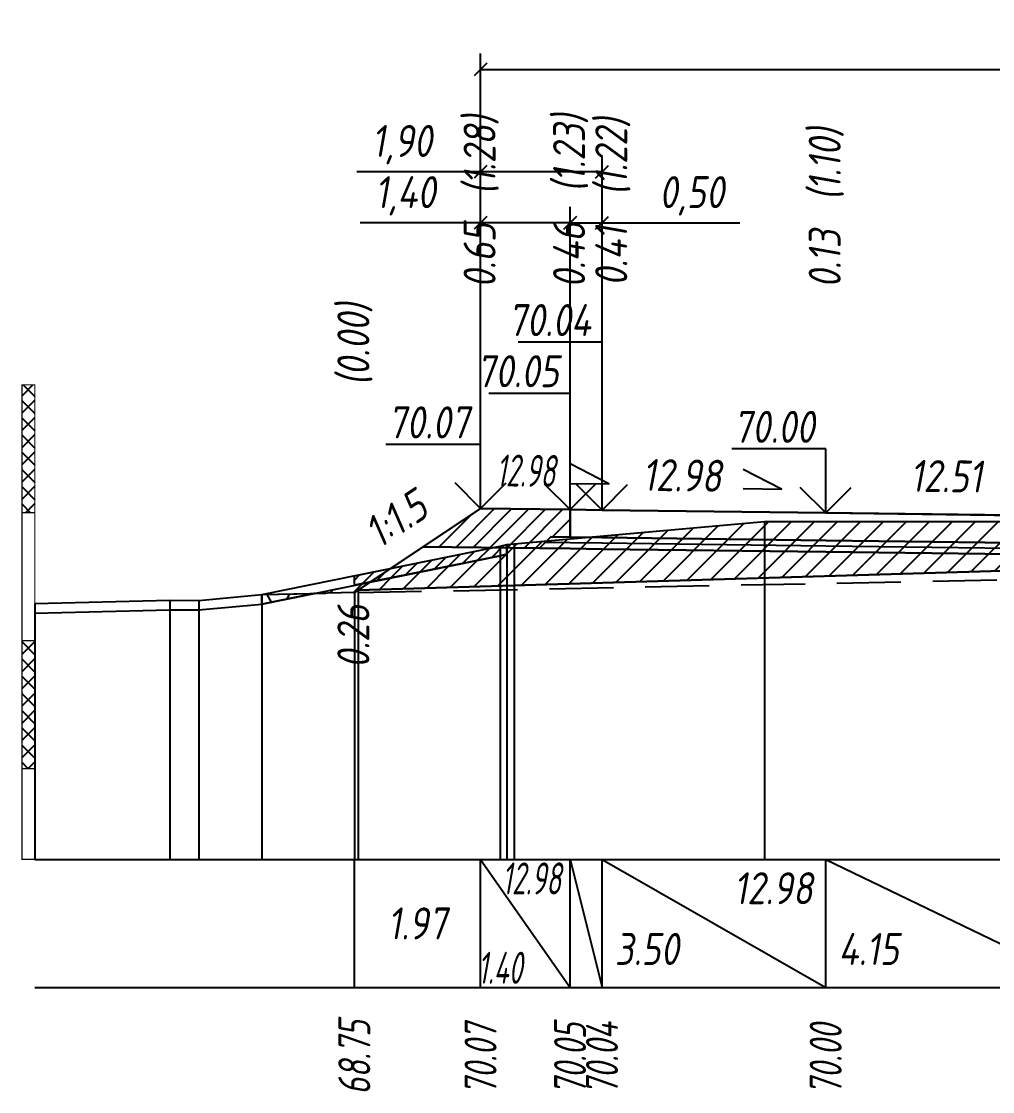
# Model space of a CAD drawing. Extents: x -717 to 1451, y -133302 to 233.
# Drawn here: x 78.9 to 154.9, y -6732.2 to -6648.5 of the extents above; entities that cross this region are included whole.
import ezdxf
from ezdxf.enums import TextEntityAlignment as Align

# ---------------------------------------------------------------- set-up
doc = ezdxf.new("R2010")
doc.units = 0
doc.linetypes.add('штриховая', pattern=[0.75, 0.5, -0.25])
for name, color, linetype in [('Интерполированный поперечник', 2, 'Continuous'), ('Код_514', 1, 'Continuous'), ('Контур_0', 7, 'Continuous'), ('Контур_2521', 7, 'Continuous'), ('Контур_2564', 7, 'Continuous'), ('Контур_2660', 7, 'Continuous'), ('Контур_2665', 7, 'Continuous'), ('Контур_400', 7, 'Continuous'), ('Контур_508', 7, 'Continuous'), ('Контур_512', 7, 'Continuous'), ('Контур_513', 7, 'Continuous'), ('Контур_818', 7, 'Continuous'), ('Красный поперечник', 1, 'Continuous'), ('Линейка абсолютных высот', 7, 'Continuous'), ('Объём_2501', 7, 'Continuous'), ('Объём_2564', 7, 'Continuous'), ('Объём_2650', 7, 'Continuous'), ('Объём_2660', 7, 'Continuous'), ('Объём_2661', 7, 'Continuous'), ('Объём_2665', 7, 'Continuous'), ('Объём_2666', 7, 'Continuous'), ('Объём_2667', 7, 'Continuous'), ('Объём_2668', 7, 'Continuous'), ('Объём_2669', 7, 'Continuous'), ('Объём_2675', 7, 'Continuous'), ('Откосы', 7, 'Continuous'), ('Отметки покрытия', 7, 'Continuous'), ('Рабочие отметки', 7, 'Continuous'), ('Рабочие отметки доп.', 7, 'Continuous'), ('Таблица', 7, 'Continuous'), ('Уклоны проезжей части', 7, 'Continuous'), ('Черный поперечник', 3, 'Continuous')]:
    doc.layers.add(name, color=color, linetype=linetype)
for name, color, linetype, true_color in [('Контур_2540', 2, 'Continuous', 0xffff00), ('Контур_2560', 2, 'Continuous', 0xffff00), ('Контур_2561', 7, 'Continuous', 0xff8040), ('Контур_2562', 3, 'Continuous', 0x00ff00), ('Контур_2563', 7, 'Continuous', 0xff8000), ('Контур_2570', 7, 'Continuous', 0x80ff00), ('Контур_2736', 4, 'Continuous', 0x00ffff), ('Контур_2737', 4, 'Continuous', 0x00ffff), ('Контур_2738', 4, 'Continuous', 0x00ffff), ('Контур_2739', 4, 'Continuous', 0x00ffff), ('Контур_2741', 4, 'Continuous', 0x00ffff), ('Контур_2742', 4, 'Continuous', 0x00ffff), ('Контур_2743', 4, 'Continuous', 0x00ffff), ('Контур_2744', 7, 'Continuous', 0xa4ffff), ('Контур_2745', 7, 'Continuous', 0xa4ffff), ('Контур_2747', 4, 'Continuous', 0x00ffff), ('Контур_2748', 4, 'Continuous', 0x00ffff), ('Контур_2749', 4, 'Continuous', 0x00ffff), ('Контур_2750', 4, 'Continuous', 0x00ffff), ('Контур_2751', 4, 'Continuous', 0x00ffff), ('Контур_2752', 4, 'Continuous', 0x00ffff), ('Контур_402', 7, 'Continuous', 0xff6464), ('Контур_703', 4, 'Continuous', 0x00ffff), ('Контур_705', 4, 'Continuous', 0x00ffff), ('Контур_707', 4, 'Continuous', 0x00ffff), ('Контур_720', 131, 'Continuous', 0xaaffff), ('Объём_2500', 7, 'Continuous', 0xc0c0c0), ('Объём_2520', 7, 'Continuous', 0x80ffff), ('Объём_2540', 2, 'Continuous', 0xffff00), ('Объём_2560', 2, 'Continuous', 0xffff00), ('Объём_2561', 7, 'Continuous', 0xff8040), ('Объём_2562', 3, 'Continuous', 0x00ff00), ('Объём_2563', 7, 'Continuous', 0xff8000), ('Объём_2570', 7, 'Continuous', 0x80ff00), ('Объём_2580', 3, 'Continuous', 0x00ff00), ('Объём_2600', 7, 'Continuous', 0x808000)]:
    doc.layers.add(name, color=color, linetype=linetype, true_color=true_color)
doc.styles.get("Standard").update_dxf_attribs({"font": 'txt', "height": 2.5})
doc.styles.add('М', font='romand.shx', dxfattribs={"width": 0.8, "oblique": 10, "height": 2.5})
doc.dimstyles.new('ISO-25', dxfattribs={"dimtxt": 2.5, "dimasz": 2.5, "dimexe": 1.25, "dimexo": 0.625, "dimtad": 1, "dimtxsty": 'Standard', "dimcen": 2.5, "dimadec": 0, "dimazin": 0, "dimtfac": 1, "dimtmove": 0, "dimatfit": 3, "dimfxl": 1, "dimarcsym": 0})

# ---------------------------------------------------------------- blocks, each defined once
blk = doc.blocks.new('_Oblique')
at = {"color": 0, "linetype": 'ByBlock', "lineweight": -2}
blk.add_line((-0.5, -0.5), (0.5, 0.5), dxfattribs=at)
blk = doc.blocks.new('*D138')
at = {"color": 0, "lineweight": -2, "transparency": 16777216}
for p, q in [((114.875, -6685.995), (114.875, -6662.981)), ((121.875, -6686.086), (121.875, -6662.981)), ((114.875, -6664.231), (105.447, -6664.231)), ((121.875, -6664.231), (114.875, -6664.231))]:
    blk.add_line(p, q, dxfattribs=at)
at = {"layer": 'Defpoints', "color": 0, "transparency": 16777216}
for p in [(121.875, -6664.231), (114.875, -6686.62), (121.875, -6686.711)]:
    blk.add_point(p, dxfattribs=at)
at = {"color": 0, "lineweight": -2, "transparency": 16777216, "rotation": 180}
blk.add_blockref('_Oblique', (114.875, -6664.231), dxfattribs=at)
at = {"color": 0, "lineweight": -2, "transparency": 16777216}
blk.add_blockref('_Oblique', (121.875, -6664.231), dxfattribs=at)
at = {"color": 0, "transparency": 16777216, "insert": (108.987, -6662.117), "char_height": 2.5, "width": 8.75, "attachment_point": 5, "style": 'М'}
blk.add_mtext('1,40', dxfattribs=at)
blk = doc.blocks.new('*D140')
at = {"color": 0, "lineweight": -2, "transparency": 16777216}
for p, q in [((121.875, -6686.086), (121.875, -6662.981)), ((124.375, -6686.119), (124.375, -6662.981)), ((121.875, -6664.231), (124.375, -6664.231)), ((124.375, -6664.231), (135.163, -6664.231))]:
    blk.add_line(p, q, dxfattribs=at)
at = {"layer": 'Defpoints', "color": 0, "transparency": 16777216}
for p in [(124.375, -6664.231), (121.875, -6686.711), (124.375, -6686.744)]:
    blk.add_point(p, dxfattribs=at)
at = {"color": 0, "lineweight": -2, "transparency": 16777216, "rotation": 180}
blk.add_blockref('_Oblique', (121.875, -6664.231), dxfattribs=at)
at = {"color": 0, "lineweight": -2, "transparency": 16777216}
blk.add_blockref('_Oblique', (124.375, -6664.231), dxfattribs=at)
at = {"color": 0, "transparency": 16777216, "insert": (131.401, -6662.117), "char_height": 2.5, "width": 9.16667, "attachment_point": 5, "style": 'М'}
blk.add_mtext('0,50', dxfattribs=at)
blk = doc.blocks.new('*D143')
at = {"color": 0, "lineweight": -2, "transparency": 16777216}
for p, q in [((114.875, -6685.995), (114.875, -6658.981)), ((124.375, -6686.119), (124.375, -6658.981)), ((114.875, -6660.231), (105.186, -6660.231)), ((124.375, -6660.231), (114.875, -6660.231))]:
    blk.add_line(p, q, dxfattribs=at)
at = {"layer": 'Defpoints', "color": 0, "transparency": 16777216}
for p in [(124.375, -6660.231), (114.875, -6686.62), (124.375, -6686.744)]:
    blk.add_point(p, dxfattribs=at)
at = {"color": 0, "lineweight": -2, "transparency": 16777216, "rotation": 180}
blk.add_blockref('_Oblique', (114.875, -6660.231), dxfattribs=at)
at = {"color": 0, "lineweight": -2, "transparency": 16777216}
blk.add_blockref('_Oblique', (124.375, -6660.231), dxfattribs=at)
at = {"color": 0, "transparency": 16777216, "insert": (108.726, -6658.117), "char_height": 2.5, "width": 8.75, "attachment_point": 5, "style": 'М'}
blk.add_mtext('1,90', dxfattribs=at)
blk = doc.blocks.new('*D144')
at = {"color": 0, "lineweight": -2, "transparency": 16777216}
for p, q in [((114.875, -6685.995), (114.875, -6650.981)), ((210.375, -6687.949), (210.375, -6650.981)), ((114.875, -6652.231), (210.375, -6652.231))]:
    blk.add_line(p, q, dxfattribs=at)
at = {"layer": 'Defpoints', "color": 0, "transparency": 16777216}
for p in [(210.375, -6652.231), (114.875, -6686.62), (210.375, -6688.574)]:
    blk.add_point(p, dxfattribs=at)
at = {"color": 0, "lineweight": -2, "transparency": 16777216, "rotation": 180}
blk.add_blockref('_Oblique', (114.875, -6652.231), dxfattribs=at)
at = {"color": 0, "lineweight": -2, "transparency": 16777216}
blk.add_blockref('_Oblique', (210.375, -6652.231), dxfattribs=at)
at = {"color": 0, "transparency": 16777216, "insert": (162.625, -6650.117), "char_height": 2.5, "width": 10.41667, "attachment_point": 5, "style": 'М'}
blk.add_mtext('19,10', dxfattribs=at)

msp = doc.modelspace()

# ---------------------------------------------------------------- hatches: boundary and pattern name
at = {"layer": 'Линейка абсолютных высот'}
h = msp.add_hatch(dxfattribs=at)
h.set_pattern_fill('ANSI37', scale=0.3, style=0)
h.paths.add_polyline_path([(80, -6686.894), (80, -6676.894), (79, -6676.894), (79, -6686.894)])
h = msp.add_hatch(dxfattribs=at)
h.set_pattern_fill('ANSI37', scale=0.3, style=0)
h.paths.add_polyline_path([(80, -6706.894), (80, -6696.894), (79, -6696.894), (79, -6706.894)])
at = {"layer": 'Объём_2563'}
h = msp.add_hatch(dxfattribs=at)
h.set_pattern_fill('ANSI31', color=256, scale=0.3)
h.paths.add_polyline_path([(120.375, -6688.779), (121.875, -6688.799), (121.875, -6686.649), (114.875, -6686.558), (110.387, -6689.55), (119.486, -6689.668)])
at = {"layer": 'Объём_2570'}
h = msp.add_hatch(dxfattribs=at)
h.set_pattern_fill('ANSI31', color=256, scale=0.2)
h.paths.add_polyline_path([(116.923, -6690.138), (116.419, -6690.253), (105, -6692.568), (105, -6691.818), (116.419, -6689.503), (116.923, -6689.388)])
at = {"layer": 'Объём_2600'}
h = msp.add_hatch(dxfattribs=at)
h.set_pattern_fill('ANSI31', color=6, scale=0.4)
h.paths.add_polyline_path([(101.868, -6693.203), (116.419, -6690.253), (116.923, -6690.138), (116.923, -6689.388), (137.093, -6687.58), (162.625, -6687.569), (162.625, -6691.218), (105.305, -6692.938), (105, -6693.141)])
h = msp.add_hatch(dxfattribs=at)
h.set_pattern_fill('HONEY', color=5, scale=0.3)
h.paths.add_polyline_path([(97.768, -6694.034), (97.768, -6693.284), (101.868, -6693.203)])

# ---------------------------------------------------------------- linework, layer by layer
at = {"layer": 'Интерполированный поперечник', "linetype": 'штриховая', "ltscale": 10, "flags": 128}
msp.add_lwpolyline([(97.768, -6693.284), (223.884, -6690.783)], dxfattribs=at)
at = {"layer": 'Код_514'}
for p, q in [((105, -6724), (105, -6714)), ((114.875, -6724), (114.875, -6714)), ((114.875, -6714), (121.875, -6724)), ((121.875, -6724), (121.875, -6714)), ((121.875, -6714), (124.375, -6724)), ((124.375, -6724), (124.375, -6714)), ((124.375, -6714), (141.875, -6724)), ((141.875, -6724), (141.875, -6714)), ((141.875, -6714), (162.625, -6724))]:
    msp.add_line(p, q, dxfattribs=at)
at = {"layer": 'Контур_0', "flags": 128}
for points in [[(114.875, -6686.558), (105, -6693.141), (105, -6693.141), (105, -6693.141), (105, -6693.141), (105, -6693.141), (105, -6693.141), (105, -6693.141), (105, -6693.141), (105, -6693.141), (105, -6693.141), (105, -6693.141), (105, -6693.141), (105, -6693.141), (105, -6693.141), (105, -6693.141)], [(114.875, -6686.558), (105, -6693.141), (105, -6693.141), (105, -6693.141), (105, -6693.141), (105, -6693.141), (105, -6693.141), (105, -6693.141), (105, -6693.141), (105, -6693.141), (105, -6693.141), (105, -6693.141), (105, -6693.141), (105, -6693.141), (105, -6693.141), (105, -6693.141), (105, -6693.141), (105, -6693.141), (105, -6693.141), (105, -6693.141), (105, -6693.141), (105, -6693.141), (105, -6693.141), (105, -6693.141), (105, -6693.141), (105, -6693.141), (105, -6693.141), (105, -6693.141), (105, -6693.141), (105, -6693.141)], [(114.875, -6686.558), (114.875, -6686.558)], [(162.625, -6687.168), (141.875, -6686.908), (124.375, -6686.681), (124.375, -6686.681), (124.375, -6686.681), (124.375, -6686.681), (124.375, -6686.681), (121.875, -6686.649), (121.875, -6688.799), (124.375, -6688.831), (124.375, -6688.831), (124.375, -6688.831), (124.375, -6688.831), (124.375, -6688.831), (124.375, -6688.831), (141.875, -6689.058), (162.625, -6689.318), (162.625, -6687.168)], [(110.387, -6689.55), (119.486, -6689.668), (120.375, -6688.779), (121.875, -6688.799)], [(162.625, -6689.318), (141.875, -6689.058), (124.375, -6688.831), (124.375, -6688.831), (124.375, -6688.831), (124.375, -6688.831), (124.375, -6688.831), (124.375, -6688.831), (121.875, -6688.799), (120.375, -6688.779), (119.486, -6689.668), (121.875, -6689.699), (124.375, -6689.731), (124.375, -6689.731), (124.375, -6689.731), (124.375, -6689.731), (124.375, -6689.731), (124.375, -6689.731), (141.875, -6689.958), (162.625, -6690.218), (162.625, -6689.318)]]:
    msp.add_lwpolyline(points, dxfattribs=at)
at = {"layer": 'Контур_2521', "color": 250, "flags": 128}
msp.add_lwpolyline([(162.625, -6689.768), (141.875, -6689.508), (124.375, -6689.281), (124.375, -6689.281), (124.375, -6689.281), (124.375, -6689.281), (124.375, -6689.281), (124.375, -6689.281), (121.875, -6689.249), (119.93, -6689.224)], dxfattribs=at)
at = {"layer": 'Контур_2540', "flags": 128}
msp.add_lwpolyline([(141.875, -6689.958), (124.375, -6689.731), (121.875, -6689.699), (119.486, -6689.668), (110.387, -6689.55), (105.305, -6692.938), (162.625, -6691.218), (162.625, -6690.218), (141.875, -6689.958)], dxfattribs=at)
at = {"layer": 'Контур_2560', "flags": 128}
msp.add_lwpolyline([(114.875, -6686.558), (114.875, -6686.558), (114.875, -6686.558), (121.875, -6686.649)], dxfattribs=at)
at = {"layer": 'Контур_2561', "flags": 128}
msp.add_lwpolyline([(121.875, -6686.649), (121.875, -6686.649), (114.875, -6686.558), (114.875, -6686.558), (121.875, -6686.649)], dxfattribs=at)
at = {"layer": 'Контур_2562', "flags": 128}
msp.add_lwpolyline([(114.875, -6686.558), (114.875, -6686.558), (114.875, -6686.558), (114.875, -6686.558), (114.875, -6686.558)], dxfattribs=at)
at = {"layer": 'Контур_2563', "flags": 128}
msp.add_lwpolyline([(120.375, -6688.779), (121.875, -6688.799), (121.875, -6686.649), (114.875, -6686.558), (110.387, -6689.55), (119.486, -6689.668), (120.375, -6688.779)], dxfattribs=at)
at = {"layer": 'Контур_2564', "flags": 128}
msp.add_lwpolyline([(114.875, -6686.558), (121.875, -6686.649)], dxfattribs=at)
at = {"layer": 'Контур_2570', "flags": 128}
msp.add_lwpolyline([(80, -6694.75), (90.552, -6694.488), (92.824, -6694.492), (97.768, -6694.034), (97.768, -6694.034), (116.419, -6690.253), (116.923, -6690.138), (116.923, -6689.388), (117.513, -6689.331), (137.093, -6687.58), (162.616, -6687.569), (163.064, -6687.568), (189.208, -6688.095), (207.878, -6688.987), (208.014, -6688.992), (208.014, -6689.742), (209.826, -6689.952), (223.163, -6691.48), (223.884, -6691.533), (223.884, -6691.533), (224.332, -6691.467), (241.756, -6688.937), (247.178, -6689.083)], dxfattribs=at)
at = {"layer": 'Контур_2660', "flags": 128}
msp.add_lwpolyline([(105.305, -6692.938), (162.625, -6691.218)], dxfattribs=at)
at = {"layer": 'Контур_2665', "flags": 128}
msp.add_lwpolyline([(114.875, -6686.558), (114.875, -6686.558)], dxfattribs=at)
at = {"layer": 'Контур_2736', "flags": 128}
msp.add_lwpolyline([(114.875, -6686.558), (105, -6693.141)], dxfattribs=at)
at = {"layer": 'Контур_2737', "flags": 128}
msp.add_lwpolyline([(105, -6693.141), (105, -6693.141)], dxfattribs=at)
at = {"layer": 'Контур_2738', "flags": 128}
msp.add_lwpolyline([(105, -6693.141), (105, -6693.141)], dxfattribs=at)
at = {"layer": 'Контур_2739', "flags": 128}
msp.add_lwpolyline([(105, -6693.141), (105, -6693.141)], dxfattribs=at)
at = {"layer": 'Контур_2741', "flags": 128}
msp.add_lwpolyline([(105, -6693.141), (105, -6693.141)], dxfattribs=at)
at = {"layer": 'Контур_2742', "flags": 128}
msp.add_lwpolyline([(105, -6693.141), (105, -6693.141)], dxfattribs=at)
at = {"layer": 'Контур_2743', "flags": 128}
msp.add_lwpolyline([(105, -6693.141), (105, -6693.141)], dxfattribs=at)
at = {"layer": 'Контур_2744', "flags": 128}
msp.add_lwpolyline([(105, -6693.141), (105, -6693.141)], dxfattribs=at)
msp.add_lwpolyline([(105, -6693.141), (105, -6693.141)], dxfattribs=at)
msp.add_lwpolyline([(105, -6693.141), (105, -6693.141)], dxfattribs=at)
msp.add_lwpolyline([(105, -6693.141), (105, -6693.141)], dxfattribs=at)
msp.add_lwpolyline([(105, -6693.141), (105, -6693.141)], dxfattribs=at)
msp.add_lwpolyline([(105, -6693.141), (105, -6693.141)], dxfattribs=at)
at = {"layer": 'Контур_2745', "flags": 128}
msp.add_lwpolyline([(105, -6693.141), (105, -6693.141)], dxfattribs=at)
msp.add_lwpolyline([(105, -6693.141), (105, -6693.141)], dxfattribs=at)
msp.add_lwpolyline([(105, -6693.141), (105, -6693.141)], dxfattribs=at)
msp.add_lwpolyline([(105, -6693.141), (105, -6693.141)], dxfattribs=at)
msp.add_lwpolyline([(105, -6693.141), (105, -6693.141)], dxfattribs=at)
msp.add_lwpolyline([(105, -6693.141), (105, -6693.141)], dxfattribs=at)
at = {"layer": 'Контур_2747', "flags": 128}
msp.add_lwpolyline([(105, -6693.141), (105, -6693.141)], dxfattribs=at)
at = {"layer": 'Контур_2748', "flags": 128}
msp.add_lwpolyline([(105, -6693.141), (105, -6693.141)], dxfattribs=at)
at = {"layer": 'Контур_2749', "flags": 128}
msp.add_lwpolyline([(105, -6693.141), (105, -6693.141)], dxfattribs=at)
at = {"layer": 'Контур_2750', "flags": 128}
msp.add_lwpolyline([(105, -6693.141), (105, -6693.141)], dxfattribs=at)
at = {"layer": 'Контур_2751', "flags": 128}
msp.add_lwpolyline([(105, -6693.141), (105, -6693.141)], dxfattribs=at)
at = {"layer": 'Контур_2752', "flags": 128}
msp.add_lwpolyline([(105, -6693.141), (105, -6693.141)], dxfattribs=at)
at = {"layer": 'Контур_400', "flags": 128}
msp.add_lwpolyline([(121.875, -6686.649), (124.375, -6686.681), (124.375, -6686.681), (124.375, -6686.681), (124.375, -6686.681), (124.375, -6686.681), (124.375, -6686.681), (141.875, -6686.908), (162.625, -6687.168)], dxfattribs=at)
at = {"layer": 'Контур_402', "flags": 128}
msp.add_lwpolyline([(105.305, -6692.938), (162.625, -6691.218), (214.987, -6692.789)], dxfattribs=at)
at = {"layer": 'Контур_508', "flags": 128}
msp.add_lwpolyline([(105, -6693.141), (105.305, -6692.938), (162.625, -6691.218), (214.987, -6692.789), (216.703, -6693.932), (217.005, -6693.932), (219.005, -6693.932), (219.308, -6693.932), (222.178, -6692.019)], dxfattribs=at)
at = {"layer": 'Контур_512', "flags": 128}
msp.add_lwpolyline([(105, -6693.141), (105.305, -6692.938), (162.625, -6691.218), (214.987, -6692.789), (216.703, -6693.932), (217.005, -6693.932), (219.005, -6693.932), (219.308, -6693.932), (222.178, -6692.019)], dxfattribs=at)
at = {"layer": 'Контур_513', "flags": 128}
msp.add_lwpolyline([(105, -6693.141), (105.305, -6692.938), (162.625, -6691.218), (214.987, -6692.789), (216.703, -6693.932), (217.005, -6693.932), (219.005, -6693.932), (219.308, -6693.932), (222.178, -6692.019)], dxfattribs=at)
at = {"layer": 'Контур_703', "flags": 128}
for points in [[(114.875, -6686.558), (105, -6693.141)], [(105, -6693.141), (105, -6693.141)]]:
    msp.add_lwpolyline(points, dxfattribs=at)
at = {"layer": 'Контур_705', "flags": 128}
msp.add_lwpolyline([(105, -6693.141), (105, -6693.141)], dxfattribs=at)
at = {"layer": 'Контур_707', "flags": 128}
msp.add_lwpolyline([(105, -6693.141), (105, -6693.141)], dxfattribs=at)
at = {"layer": 'Контур_720', "flags": 128}
msp.add_lwpolyline([(105, -6693.141), (105, -6693.141)], dxfattribs=at)
at = {"layer": 'Контур_818', "flags": 128}
msp.add_lwpolyline([(105, -6692.568), (116.419, -6690.253), (116.923, -6690.138), (116.923, -6689.388), (117.513, -6689.331), (137.093, -6687.58), (162.616, -6687.569), (163.064, -6687.568), (189.208, -6688.095), (207.878, -6688.987), (208.014, -6688.992), (208.014, -6689.742), (209.826, -6689.952), (222.178, -6691.367)], dxfattribs=at)
at = {"layer": 'Красный поперечник'}
for p, q in [((105, -6693.141), (114.875, -6686.558)), ((114.875, -6686.558), (121.875, -6686.649)), ((121.875, -6686.649), (124.375, -6686.681)), ((124.375, -6686.681), (141.875, -6686.908)), ((141.875, -6686.908), (162.625, -6687.168)), ((105.305, -6692.938), (105.305, -6714)), ((105, -6693.141), (105, -6714))]:
    msp.add_line(p, q, dxfattribs=at)
at = {"layer": 'Линейка абсолютных высот', "color": 7, "const_width": 0.1, "flags": 128}
for points in [[(80, -6686.894), (80, -6676.894), (79, -6676.894), (79, -6686.894), (80, -6686.894)], [(80, -6696.894), (80, -6686.894), (79, -6686.894), (79, -6696.894), (80, -6696.894)], [(80, -6706.894), (80, -6696.894), (79, -6696.894), (79, -6706.894), (80, -6706.894)], [(80, -6714), (80, -6706.894), (79, -6706.894), (79, -6714), (80, -6714)]]:
    msp.add_lwpolyline(points, dxfattribs=at)
at = {"layer": 'Объём_2500', "flags": 128}
msp.add_lwpolyline([(162.625, -6687.168), (141.875, -6686.908), (124.375, -6686.681), (124.375, -6686.681), (124.375, -6686.681), (124.375, -6686.681), (124.375, -6686.681), (121.875, -6686.649), (121.875, -6688.799), (124.375, -6688.831), (124.375, -6688.831), (124.375, -6688.831), (124.375, -6688.831), (124.375, -6688.831), (124.375, -6688.831), (141.875, -6689.058), (162.625, -6689.318), (162.625, -6687.168)], dxfattribs=at)
at = {"layer": 'Объём_2501', "flags": 128}
msp.add_lwpolyline([(121.875, -6686.649), (124.375, -6686.681), (124.375, -6686.681), (124.375, -6686.681), (124.375, -6686.681), (124.375, -6686.681), (124.375, -6686.681), (141.875, -6686.908), (162.625, -6687.168)], dxfattribs=at)
at = {"layer": 'Объём_2520', "color": 250, "flags": 128}
msp.add_lwpolyline([(162.625, -6689.318), (141.875, -6689.058), (124.375, -6688.831), (124.375, -6688.831), (124.375, -6688.831), (124.375, -6688.831), (124.375, -6688.831), (124.375, -6688.831), (121.875, -6688.799), (120.375, -6688.779), (119.486, -6689.668), (121.875, -6689.699), (124.375, -6689.731), (124.375, -6689.731), (124.375, -6689.731), (124.375, -6689.731), (124.375, -6689.731), (124.375, -6689.731), (141.875, -6689.958), (162.625, -6690.218), (162.625, -6689.318)], dxfattribs=at)
at = {"layer": 'Объём_2540', "flags": 128}
msp.add_lwpolyline([(141.875, -6689.958), (124.375, -6689.731), (121.875, -6689.699), (119.486, -6689.668), (110.387, -6689.55), (105.305, -6692.938), (162.625, -6691.218), (162.625, -6690.218), (141.875, -6689.958)], dxfattribs=at)
at = {"layer": 'Объём_2560', "flags": 128}
msp.add_lwpolyline([(114.875, -6686.558), (114.875, -6686.558), (114.875, -6686.558), (121.875, -6686.649)], dxfattribs=at)
at = {"layer": 'Объём_2561', "flags": 128}
msp.add_lwpolyline([(121.875, -6686.649), (121.875, -6686.649), (114.875, -6686.558), (114.875, -6686.558), (121.875, -6686.649)], dxfattribs=at)
at = {"layer": 'Объём_2562', "flags": 128}
msp.add_lwpolyline([(114.875, -6686.558), (114.875, -6686.558), (114.875, -6686.558), (114.875, -6686.558), (114.875, -6686.558)], dxfattribs=at)
at = {"layer": 'Объём_2563', "color": 250, "flags": 128}
msp.add_lwpolyline([(120.375, -6688.779), (121.875, -6688.799), (121.875, -6686.649), (114.875, -6686.558), (110.387, -6689.55), (119.486, -6689.668), (120.375, -6688.779)], dxfattribs=at)
at = {"layer": 'Объём_2564', "flags": 128}
msp.add_lwpolyline([(114.875, -6686.558), (121.875, -6686.649)], dxfattribs=at)
at = {"layer": 'Объём_2570', "flags": 128}
msp.add_lwpolyline([(116.923, -6690.138), (116.419, -6690.253), (105, -6692.568), (105, -6691.818), (116.419, -6689.503), (116.923, -6689.388), (116.923, -6690.138), (116.923, -6690.138)], dxfattribs=at)
at = {"layer": 'Объём_2580', "flags": 128}
msp.add_lwpolyline([(114.875, -6686.558), (114.875, -6686.558)], dxfattribs=at)
at = {"layer": 'Объём_2600', "color": 5, "flags": 128}
msp.add_lwpolyline([(97.768, -6694.034), (97.768, -6693.284), (101.868, -6693.203), (97.768, -6694.034), (97.768, -6694.034)], dxfattribs=at)
at = {"layer": 'Объём_2650', "color": 6, "flags": 128}
msp.add_lwpolyline([(101.868, -6693.203), (116.419, -6690.253), (116.923, -6690.138), (116.923, -6689.388), (137.093, -6687.58), (162.625, -6687.569), (162.625, -6691.218), (105.305, -6692.938), (105, -6693.141), (101.868, -6693.203), (101.868, -6693.203)], dxfattribs=at)
at = {"layer": 'Объём_2660', "flags": 128}
msp.add_lwpolyline([(105.305, -6692.938), (162.625, -6691.218)], dxfattribs=at)
at = {"layer": 'Объём_2661', "flags": 128}
msp.add_lwpolyline([(114.875, -6686.558), (105, -6693.141)], dxfattribs=at)
at = {"layer": 'Объём_2665', "flags": 128}
msp.add_lwpolyline([(114.875, -6686.558), (114.875, -6686.558)], dxfattribs=at)
at = {"layer": 'Объём_2666', "flags": 128}
msp.add_lwpolyline([(114.875, -6686.558), (105, -6693.141)], dxfattribs=at)
at = {"layer": 'Объём_2667', "flags": 128}
msp.add_lwpolyline([(105, -6693.141), (105, -6693.141)], dxfattribs=at)
msp.add_lwpolyline([(105, -6693.141), (105, -6693.141)], dxfattribs=at)
at = {"layer": 'Объём_2668', "flags": 128}
msp.add_lwpolyline([(105, -6693.141), (105, -6693.141)], dxfattribs=at)
msp.add_lwpolyline([(105, -6693.141), (105, -6693.141)], dxfattribs=at)
at = {"layer": 'Объём_2669', "flags": 128}
msp.add_lwpolyline([(105, -6693.141), (105, -6693.141)], dxfattribs=at)
msp.add_lwpolyline([(105, -6693.141), (105, -6693.141)], dxfattribs=at)
at = {"layer": 'Объём_2675', "flags": 128}
msp.add_lwpolyline([(105, -6693.141), (105, -6693.141)], dxfattribs=at)
msp.add_lwpolyline([(105, -6693.141), (105, -6693.141)], dxfattribs=at)
msp.add_lwpolyline([(105, -6693.141), (105, -6693.141)], dxfattribs=at)
msp.add_lwpolyline([(105, -6693.141), (105, -6693.141)], dxfattribs=at)
msp.add_lwpolyline([(105, -6693.141), (105, -6693.141)], dxfattribs=at)
msp.add_lwpolyline([(105, -6693.141), (105, -6693.141)], dxfattribs=at)
msp.add_lwpolyline([(105, -6693.141), (105, -6693.141)], dxfattribs=at)
msp.add_lwpolyline([(105, -6693.141), (105, -6693.141)], dxfattribs=at)
msp.add_lwpolyline([(105, -6693.141), (105, -6693.141)], dxfattribs=at)
msp.add_lwpolyline([(105, -6693.141), (105, -6693.141)], dxfattribs=at)
msp.add_lwpolyline([(105, -6693.141), (105, -6693.141)], dxfattribs=at)
msp.add_lwpolyline([(105, -6693.141), (105, -6693.141)], dxfattribs=at)
at = {"layer": 'Откосы', "color": 1, "flags": 128}
for points in [[(121.921, -6684.6), (124.921, -6684.639), (121.941, -6683.1)], [(135.406, -6685.009), (138.406, -6685.048), (135.426, -6683.509)]]:
    msp.add_lwpolyline(points, dxfattribs=at)
at = {"layer": 'Отметки покрытия', "color": 1}
for p, q in [((124.375, -6673.558), (117.825, -6673.558)), ((124.375, -6686.681), (124.375, -6673.558)), ((121.875, -6677.558), (115.525, -6677.558)), ((121.875, -6686.649), (121.875, -6677.558)), ((114.875, -6681.558), (107.475, -6681.558)), ((114.875, -6686.558), (114.875, -6681.558)), ((141.875, -6681.908), (134.525, -6681.908)), ((141.875, -6686.908), (141.875, -6681.908)), ((114.875, -6686.558), (112.875, -6684.558)), ((114.875, -6686.558), (116.875, -6684.558)), ((121.875, -6686.649), (119.875, -6684.649)), ((121.875, -6686.649), (123.875, -6684.649)), ((124.375, -6686.681), (122.375, -6684.681)), ((124.375, -6686.681), (126.375, -6684.681)), ((141.875, -6686.908), (139.875, -6684.908)), ((141.875, -6686.908), (143.875, -6684.908))]:
    msp.add_line(p, q, dxfattribs=at)
at = {"layer": 'Таблица'}
for p, q in [((80, -6714), (247.178, -6714)), ((80, -6724), (247.178, -6724))]:
    msp.add_line(p, q, dxfattribs=at)
at = {"layer": 'Черный поперечник', "color": 7}
for p, q in [((137.093, -6687.58), (137.093, -6714)), ((116.419, -6689.503), (116.419, -6714)), ((116.923, -6689.388), (116.923, -6714)), ((117.513, -6689.331), (117.513, -6714)), ((90.552, -6693.738), (90.552, -6714)), ((92.824, -6693.742), (92.824, -6714)), ((97.768, -6693.284), (97.768, -6714)), ((80, -6694), (80, -6714))]:
    msp.add_line(p, q, dxfattribs=at)
at = {"layer": 'Черный поперечник', "flags": 128}
msp.add_lwpolyline([(80, -6694), (90.552, -6693.738), (92.824, -6693.742), (97.768, -6693.284), (116.419, -6689.503), (116.923, -6689.388), (117.513, -6689.331), (137.093, -6687.58), (162.616, -6687.569), (163.064, -6687.568), (189.208, -6688.095), (207.878, -6688.987), (208.014, -6688.992), (209.826, -6689.202), (223.163, -6690.73), (223.884, -6690.783), (224.332, -6690.717), (241.756, -6688.187), (247.178, -6688.333)], dxfattribs=at)

# ---------------------------------------------------------------- texts
at = {"layer": 'Код_514', "style": 'М', "oblique": 10}
for width, p in [(0.6, (121.181, -6714.235)), (0.8, (140.875, -6715))]:
    msp.add_text('12.98', height=2.5, dxfattribs=dict(at, width=width)).set_placement(p, align=Align.TOP_RIGHT)
at = {"layer": 'Код_514', "style": 'М', "oblique": 10, "width": 0.8}
msp.add_text('1.97', height=2.5, dxfattribs=at).set_placement((109.937, -6719), align=Align.MIDDLE_CENTER)
at = {"layer": 'Код_514', "style": 'М', "oblique": 10}
for s, width, p in [('3.50', 0.8, (125.375, -6723)), ('4.15', 0.8, (142.875, -6723)), ('1.40', 0.6, (114.65, -6724.469))]:
    msp.add_text(s, height=2.5, dxfattribs=dict(at, width=width)).set_placement(p, align=Align.BOTTOM_LEFT)
at = {"layer": 'Код_514', "style": 'М', "oblique": 10, "width": 0.7}
for s, p in [('68.75', (105, -6732.382)), ('70.07', (114.875, -6732.382)), ('70.05', (121.875, -6732.382)), ('70.04', (124.375, -6732.382)), ('70.00', (141.875, -6732.382))]:
    msp.add_text(s, height=2.5, rotation=90, dxfattribs=at).set_placement(p, align=Align.MIDDLE_LEFT)
at = {"layer": 'Отметки покрытия', "color": 1, "style": 'М', "oblique": 10, "width": 0.8}
for s, p in [('70.04', (123.516, -6673.827)), ('70.05', (121.016, -6677.827)), ('70.07', (114.016, -6681.827)), ('70.00', (141.016, -6682.177))]:
    msp.add_text(s, height=2.5, dxfattribs=at).set_placement(p, align=Align.BOTTOM_RIGHT)
at = {"layer": 'Рабочие отметки', "color": 1, "style": 'М', "oblique": 10, "width": 0.8}
for s, p in [('0.65', (114.797, -6669.308)), ('0.46', (121.797, -6669.308)), ('0.41', (125.099, -6669.162)), ('0.13', (141.797, -6669.308))]:
    msp.add_text(s, height=2.5, rotation=90, dxfattribs=at).set_placement(p, align=Align.MIDDLE_LEFT)
msp.add_text('0.26', height=2.5, rotation=90, dxfattribs=at).set_placement((104.922, -6694.072), align=Align.MIDDLE_RIGHT)
at = {"layer": 'Рабочие отметки доп.', "color": 1, "style": 'М', "oblique": 10, "width": 0.8}
for s, p in [('(1.28)', (114.797, -6662.008)), ('(1.23)', (121.797, -6661.808)), ('(1.22)', (125.099, -6662.062)), ('(1.10)', (141.797, -6662.458)), ('(0.00)', (104.922, -6676.939))]:
    msp.add_text(s, height=2.5, rotation=90, dxfattribs=at).set_placement(p, align=Align.MIDDLE_LEFT)
at = {"layer": 'Уклоны проезжей части', "color": 1, "style": 'М', "oblique": 10}
for s, rotation, width, p in [('12.98', 359.25628, 0.6, (118.388, -6685.603)), ('12.98', 359.25628, 0.8, (130.618, -6685.971)), ('12.51', 359.28317, 0.8, (151.283, -6686.038)), ('1:1.5', 33.69007, 0.8, (109.383, -6689.017))]:
    msp.add_text(s, height=2.5, rotation=rotation, dxfattribs=dict(at, width=width)).set_placement(p, align=Align.BOTTOM_CENTER)

# ---------------------------------------------------------------- dimensions: what is measured, and where the dimension line sits
at = {"color": 5}
dim = msp.add_linear_dim(base=(210.375, -6652.231), p1=(114.875, -6686.62), p2=(210.375, -6688.574), angle=180, dimstyle='ISO-25', override={"dimasz": 1, "dimlfac": 0.2, "dimzin": 0, "dimtxsty": 'М', "dimblk1": 'Oblique', "dimblk2": 'Oblique', "dimsah": 1}, dxfattribs=at)
dim.commit()
dim.dimension.update_dxf_attribs({"geometry": '*D144', "text_midpoint": (162.625, -6650.117)})
for base, p1, p2, picture, middle in [((124.375, -6660.231), (114.875, -6686.62), (124.375, -6686.744), '*D143', (108.726, -6660.231)), ((121.875, -6664.231), (114.875, -6686.62), (121.875, -6686.711), '*D138', (108.987, -6664.231)), ((124.375, -6664.231), (121.875, -6686.711), (124.375, -6686.744), '*D140', (131.401, -6664.231))]:
    dim = msp.add_linear_dim(base=base, p1=p1, p2=p2, angle=180, dimstyle='ISO-25', override={"dimasz": 1, "dimlfac": 0.2, "dimzin": 0, "dimtxsty": 'М', "dimblk1": 'Oblique', "dimblk2": 'Oblique', "dimsah": 1}, dxfattribs=at)
    dim.commit()
    dim.dimension.update_dxf_attribs({"geometry": picture, "text_midpoint": middle, "dimtype": 160})

doc.saveas('drawing.dxf')
